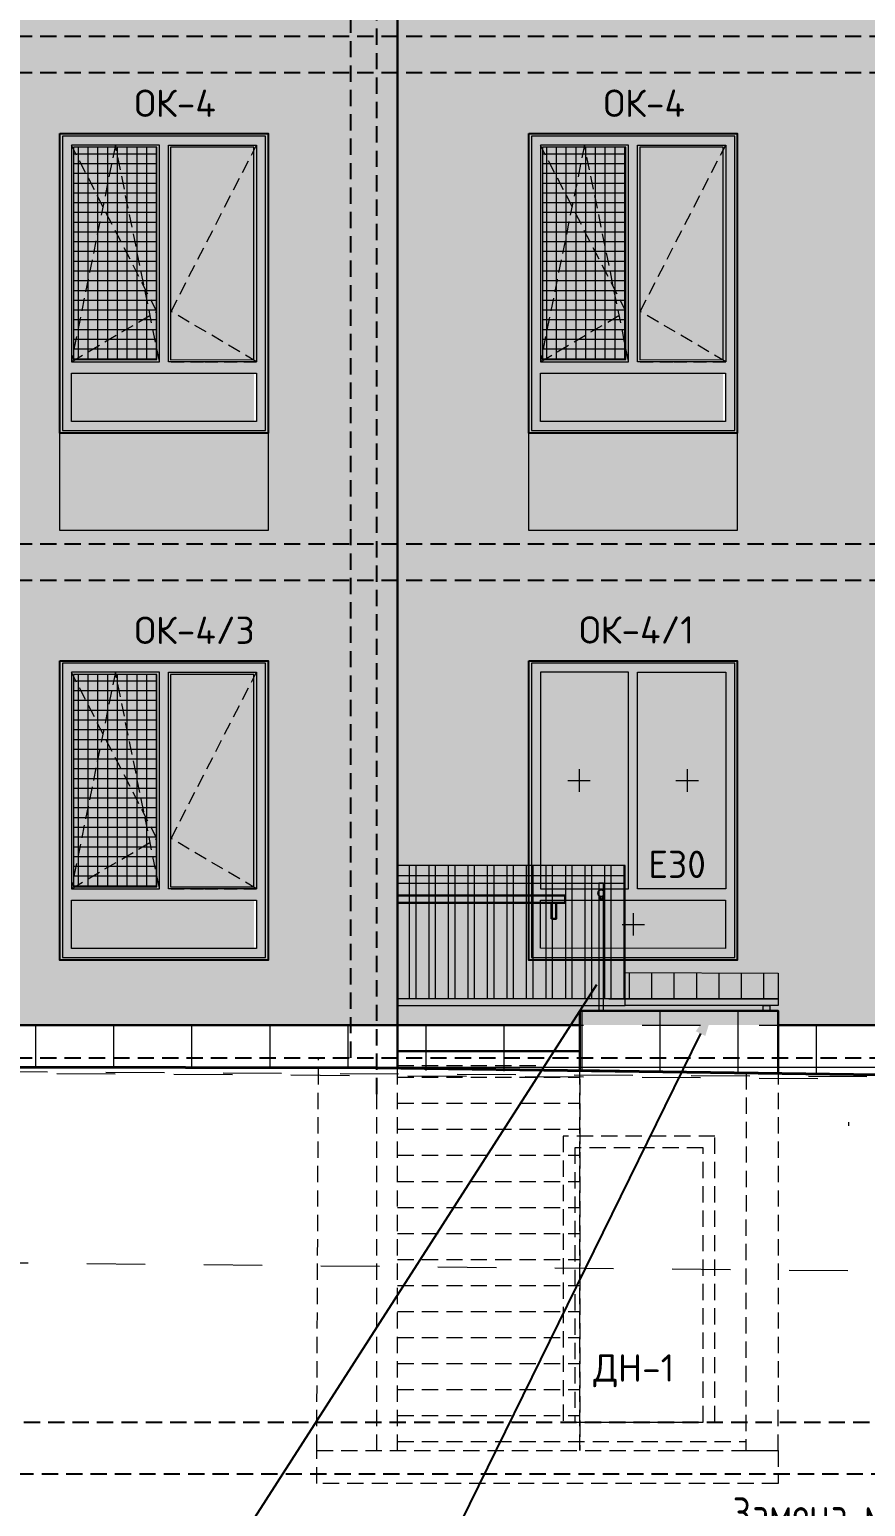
# Model space of a CAD drawing. Header units: millimetres. Extents: x -136099598 to 9192475, y 0 to 347021.
# Drawn here: x -339601 to -333175, y 285105 to 296454 of the extents above; entities that cross this region are included whole.
import ezdxf
from ezdxf import colors
from ezdxf.entities.mleader import LeaderData, LeaderLine
from ezdxf.math import Vec2, Vec3

# ---------------------------------------------------------------- set-up
doc = ezdxf.new("R2010")
doc.units = ezdxf.units.MM
doc.header["$MEASUREMENT"] = 0
for name, pattern in [('01_base$0$DASHED2', [0.375, 0.25, -0.125]), ('ADSK_Скрыто', [6, 3, -3]), ('ADSK_Штриховая_ш2 п1', [3, 2, -1])]:
    doc.linetypes.add(name, pattern=pattern)
doc.layers.get('0').update_dxf_attribs({"color": 250, "lineweight": 9})
doc.layers.get('Defpoints').update_dxf_attribs({"color": 8})
for name, color, linetype, lineweight, true_color in [('!_Окно_00_Штрих_Стекло', 7, 'Continuous', 0, 0x737373), ('RAL 000 80 00', 7, 'Continuous', 0, 0xb9b8b6), ('RAL 100 6030', 7, 'Continuous', 0, 0x989057), ('RAL 7016', 7, 'Continuous', 0, 0x383e42), ('RAL 90 10', 7, 'Continuous', 0, 0xf1ece1)]:
    doc.layers.add(name, color=color, linetype=linetype, lineweight=lineweight, true_color=true_color)
for name, color, linetype, lineweight in [('!_Цоколь', 7, 'Continuous', 0), ('_0', 250, 'Continuous', 9), ('_Скрыто_', 7, 'ADSK_Скрыто', 9), ('АР_тонкая линия', 250, 'Continuous', 0), ('Ограждение', 250, 'Continuous', 9), ('Подвал', 250, 'ADSK_Штриховая_ш2 п1', 30), ('пунктир', 251, 'Continuous', 13), ('СТЕНЫ кирпич ЛИДЕР', 250, 'Continuous', 15), ('фасады', 7, 'Continuous', 9)]:
    doc.layers.add(name, color=color, linetype=linetype, lineweight=lineweight)
for name, color, linetype in [('PDF _0', 7, 'Continuous'), ('PDF _PDF _0', 7, 'Continuous'), ('PDF _Текст', 7, 'Continuous')]:
    doc.layers.add(name, color=color, linetype=linetype)
doc.layers.add('АР-Выноски', color=5, linetype='Continuous', lineweight=5, plot=False)
doc.styles.add('ICOCPEUR', font='isocpeur.ttf')
doc.styles.add('PDF ISOCPEUR', font='isocpeur.ttf')
pattern_1 = [(180, (0, 0), (-7.105427357601002e-15, -75), []), (270, (0, 0), (75, -1.4210854715202e-14), [])]
pattern_2 = [(90, (541247.052279662, -119.9999999999943), (-600, 1.13686837721616e-13), []), (180, (541247.052279662, -119.9999999999943), (-1.70530256582424e-13, -600), [])]

# ---------------------------------------------------------------- blocks, each defined once
blk = doc.blocks.new('A$Cbb492947')
at = {"layer": '!_Окно_00_Штрих_Стекло'}
h = blk.add_hatch(color=256, dxfattribs=at)
h.dxf.hatch_style = 1
h.set_gradient(color1=(70, 92, 124), color2=(219, 225, 235), name='CURVED')
h.paths.add_polyline_path([(1492.596321599558, 89.00270338060545), (1492.596321599558, 2213.26939832367), (90.0008705163055, 2212.255993676427), (90.00087051630544, 87.98929873336238)])
at = {"layer": 'PDF _PDF _0', "lineweight": 0, "true_color": 0x636466}
h = blk.add_hatch(dxfattribs=at)
h.set_pattern_fill('ANSI37', color=251, scale=600, angle=135)
h.set_pattern_definition(pattern_1)
h.paths.add_polyline_path([(745.785901600495, 564.367503027077), (745.785901600495, 2196.819007847347), (105, 2195.805603200104), (105, 563.3540983798339)])
at = {"layer": 'RAL 7016'}
h = blk.add_hatch(color=256, dxfattribs=at)
h.dxf.hatch_style = 1
h.paths.add_polyline_path([(1601.510507199913, 2300.805603200104), (0, 2300.805603200104), (0, 0), (1601.510507199913, 0)])
h.paths.add_polyline_path([(851.810419999063, 2195.805603200105), (1492.596321599558, 2195.805603200105), (1492.596321599558, 564.367503027077), (851.810419999063, 563.3540983798339)], flags=16)
h.paths.add_polyline_path([(745.785901600495, 2195.805603200105), (745.785901600495, 564.367503027077), (105.0080364551634, 563.3540983798337), (104.9919635448366, 2195.87837618453)], flags=16)
h.paths.add_polyline_path([(1511.502587020813, 459.4483360000886), (1511.519297894976, 87.98922437573245), (90.01169981785807, 87.98929873336245), (89.98917069844737, 459.4483360000886)], flags=16)
at = {"layer": 'PDF _0', "linetype": 'ADSK_Штриховая_ш2 п1', "lineweight": 0, "ltscale": 50}
for points in [[(765.7859016004951, 552.2503896376193), (427.3500436004251, 2212.762696000049), (88.91418926464394, 548.4238148743752), (745.785901600495, 935.0000000000003), (88.91418560035527, 2212.762696000049)], [(855.7246055994183, 548.4238148743752), (1114.160463599488, 548.4238148743752), (1512.596317935269, 548.4238148743752), (855.7246055994183, 935.0000000000003), (1512.596321599558, 2212.762696000049)]]:
    blk.add_lwpolyline(points, dxfattribs=at)
at = {"layer": 'PDF _PDF _0', "lineweight": 0}
for points in [[(0, 0), (1601.510507199913, 0), (1601.510507199913, 2300.805603200104), (0, 2300.805603200104)], [(20, 20), (1581.510507199913, 20), (1581.510507199913, 2280.805603200104), (20, 2280.805603200104)], [(88.91418560035527, 548.4238148743752), (765.785901600495, 548.4238148743752), (765.785901600495, 2212.762696000049), (88.91418560035527, 2212.762696000049)], [(105, 563.3540983798339), (745.785901600495, 564.367503027077), (745.7859016004948, 2195.805603200105), (105, 2195.805603200104)], [(1512.596321599558, 548.4238148743752), (835.7246055994183, 548.4238148743752), (835.7246055994183, 2212.762696000049), (1512.596321599558, 2212.762696000049)], [(851.810419999063, 563.3540983798339), (1492.596321599558, 564.367503027077), (1492.596321599558, 2195.805603200105), (851.810419999063, 2195.805603200104)], [(1511.509636683608, 87.9892731999862), (90.00087051630544, 87.98929873336245), (90, 459.4483360000886), (1511.512248232524, 459.4483360000886)]]:
    blk.add_lwpolyline(points, close=True, dxfattribs=at)
at = {"layer": 'PDF _Текст', "lineweight": 0, "insert": (574, 2429), "char_height": 209.9930287715913, "attachment_point": 7, "style": 'PDF ISOCPEUR'}
blk.add_mtext('ОК-4', dxfattribs=at)
blk = doc.blocks.new('A$Cbac6e4b7')
at = {"layer": 'RAL 100 6030'}
h = blk.add_hatch(color=256, dxfattribs=at)
h.dxf.hatch_style = 1
h.paths.add_polyline_path([(1601.510507199913, 748.4301744298427), (0, 748.4301744000404), (0, 5.960464477539062e-08), (1601.510507199913, 8.940696716308594e-08)])
at = {"layer": 'СТЕНЫ кирпич ЛИДЕР', "ltscale": 100}
blk.add_lwpolyline([(0, 748.4301744000404), (1601.510507199913, 748.4301744000404), (1601.510507199913, 0), (0, 0)], close=True, dxfattribs=at)
blk = doc.blocks.new('A$C29032a35')
at = {"layer": 'пунктир', "linetype": '01_base$0$DASHED2', "ltscale": 500}
for points in [[(0, 0), (1167, 0), (1167, 2198.393098688335), (0, 2198.393098688335)], [(90, 0), (1077, 0), (1077, 2108.393098688335), (90, 2108.393098688335)]]:
    blk.add_lwpolyline(points, close=True, dxfattribs=at)
at = {"layer": 'PDF _Текст', "lineweight": 0, "insert": (231.5285052509862, 267.7677595528075, -2.097398446597846), "char_height": 209.9930287715913, "attachment_point": 7, "style": 'PDF ISOCPEUR'}
blk.add_mtext('ДН-1', dxfattribs=at)
blk = doc.blocks.new('A$C6e8c0029')
at = {"ltscale": 150}
for points in [[(0, 0), (38.00262064160779, 0), (38.00262064160779, 856.0547400058199), (-3.552713678800501e-15, 856.0547400058199)], [(11.27352678575774, 856.0547400058199), (26.72909385585005, 856.0547400058199), (26.72909385585005, 878.3547715748741), (11.27352678575774, 878.3547715748741)]]:
    blk.add_lwpolyline(points, close=True, dxfattribs=at)
blk.add_circle((18.50776041182689, 903.6672322251834), 25.00008781092166, dxfattribs=at)
blk = doc.blocks.new('A$C56da7379')
at = {"layer": 'RAL 7016', "ltscale": 100, "transparency": 33554687}
h = blk.add_hatch(dxfattribs=at)
h.set_pattern_fill('ANSI32', color=250, scale=400, angle=45)
h.set_pattern_definition([(90, (878320.2538237482, -288924.8405255473), (-150, 0), []), (90, (878370.2538236643, -288874.8405256312), (-150, 0), [])])
h.paths.add_polyline_path([(1750.148183270998, 1073.971369202598), (0, 1075.332265125937), (-1.0918993211817e-05, 50.73038941482082), (1750.146922320986, 50.73038941505365)])
at = {"layer": 'RAL 7016', "ltscale": 100, "true_color": 0x000000, "transparency": 33554687}
h = blk.add_hatch(dxfattribs=at)
h.set_pattern_fill('ANSI32', color=18, scale=400, angle=45)
h.set_pattern_definition([(90, (8363975404.628494, 936047163.8216826), (-150, 0), []), (90, (8363975454.628494, 936047213.8216825), (-150, 0), [])])
h.paths.add_polyline_path([(2926.833778472377, 249.5749950408936), (1750.149814471974, 252.2968976297998), (1750.14529112001, 49.94820959965), (2926.833778458, 49.94820584100671)])
at = {"ltscale": 150}
blk.add_line((1720.756017314437, 50.73038811446168, -0.5383522591751118), (0, 50.73038811446168), dxfattribs=at)
at = {"color": 18, "ltscale": 150, "true_color": 0x000000}
blk.add_lwpolyline([(0, 0), (1750.147552795992, 5.349167622625828e-05), (1750.147552795992, 1075.332318617613), (0, 1075.332265125937)], close=True, dxfattribs=at)
at = {"color": 18, "ltscale": 150, "true_color": 0x000000, "elevation": -0.6591873793474692}
blk.add_lwpolyline([(0, 938.7414480415173), (1750.147552795992, 938.7414482486201), (1750.147552795992, 995.2408700358355), (0, 995.2408698287327)], close=True, dxfattribs=at)
blk.add_lwpolyline([(1583.820917895649, 613.769994704936), (1583.820917895649, 938.7414482244741), (1546.098403008075, 938.7414482244741), (1546.098403008075, 613.769994704936)], dxfattribs=at)
at = {"ltscale": 150, "elevation": -2.260897307955964}
blk.add_lwpolyline([(1750.147552795992, 49.94820584112313), (1750.147552795992, 252.2969013883267), (2926.833778458, 249.5749950408936), (2926.833778458, 49.94820584100671), (1623.416889229025, 49.94820584100671)], close=True, dxfattribs=at)
blk.add_lwpolyline([(1750.147552795992, 49.94820584100671), (1750.147552795992, 49.94820584100671), (2926.833778458, 49.94820584100671), (2926.833778458, 0.04137687454931438), (1750.147552795992, 0.1802070627454668)], dxfattribs=at)
at = {"layer": 'Ограждение', "ltscale": 50, "elevation": -2.260897307955964}
blk.add_lwpolyline([(2811.836979229345, 0.04900515824556351), (2861.836979229345, 0.04900515824556351), (2861.119207812, -40.0109558601398), (2811.119207812, -40.0109558601398)], close=True, dxfattribs=at)
at = {"ltscale": 150}
blk.add_blockref('A$C6e8c0029', (1546.098403008075, -39.95586978322979, -0.6591873793474692), dxfattribs=at)
blk = doc.blocks.new('A$C62938759')
at = {"layer": '!_Окно_00_Штрих_Стекло'}
h = blk.add_hatch(color=256, dxfattribs=at)
h.dxf.hatch_style = 1
h.set_gradient(color1=(70, 92, 124), color2=(219, 225, 235), name='CURVED')
h.paths.add_polyline_path([(-1094.904091397766, 512.982847109437), (-332.3163141452824, 512.9828471094369), (-333.7484366499702, -1151.356034016237), (-1094.904091397766, -1151.356034016237)])
h.paths.add_polyline_path([(498.7780446014367, 513.2361982712464), (-263.093671398703, 512.4761447858182), (-263.093671398703, -1151.356034016237), (498.7780446014367, -1151.609385178046)])
h.paths.add_polyline_path([(-1093.604697208851, -1239.326149490516), (497.9058099967184, -1241.33687629053), (497.4795209316177, -1610.784008779958), (-1094.030986273952, -1608.773281979944)])
at = {"layer": 'RAL 7016'}
h = blk.add_hatch(color=256, dxfattribs=at)
h.dxf.hatch_style = 1
h.paths.add_polyline_path([(502.692230201792, 601.0257543094922), (-1098.818276998121, 601.0257543094922), (-1098.818276998121, -1699.779848890612), (502.692230201792, -1699.779848890612)])
h.paths.add_polyline_path([(-262.2881804743956, 512.6568897600228), (414.5835355257441, 512.9828471094224), (412.9725536771293, -1151.356034016222), (-263.8991623230104, -1151.68199136568)], flags=16)
h.paths.add_polyline_path([(-333.0484483079636, 512.9828471094371), (-333.0163024872891, -1151.356034016237), (-1009.896054942597, -1151.356034016237), (-1009.912127852935, 512.9828471094368)], flags=16)
h.paths.add_polyline_path([(412.6705758909523, -1240.726290761185), (412.714763613489, -1610.174754231199), (-1008.795747879185, -1608.774347847476), (-1008.839935601721, -1239.325884377461)], flags=16)
at = {"layer": 'PDF _PDF _0', "lineweight": 0}
for p, q in [((-800.1939873469755, -319.1865934534), (-627.7424794484168, -319.1865934534)), ((-713.9682333976962, -232.9608395041206), (-713.9682333976962, -405.4123474026793)), ((31.6164326520875, -319.1865934534), (204.0679405506462, -319.1865934534)), ((117.8421866013668, -232.9608395041206), (117.8421866013668, -405.4123474026793)), ((-296.6189508710297, -1338.831683667533), (-296.6189508710297, -1511.283191566091)), ((-382.8447048203091, -1425.057437616812), (-210.3931969217504, -1425.057437616812))]:
    blk.add_line(p, q, dxfattribs=at)
for points in [[(-1098.818276998121, -1699.779848890612), (502.692230201792, -1699.779848890612), (502.692230201792, 601.0257543094922), (-1098.818276998121, 601.0257543094922)], [(-1078.818276998121, -1679.779848890612), (482.692230201792, -1679.779848890612), (482.692230201792, 581.0257543094922), (-1078.818276998121, 581.0257543094922)], [(-1009.904091397766, -1151.356034016237), (-333.0323753976263, -1151.356034016237), (-333.0323753976263, 512.982847109437), (-1009.904091397766, 512.982847109437)], [(413.7780446014367, -1151.356034016237), (-263.093671398703, -1151.356034016237), (-263.093671398703, 512.982847109437), (413.7780446014367, 512.982847109437)], [(412.6913596855011, -1611.790575690626), (-1008.81740648183, -1607.769122090598), (-1008.818276998121, -1240.331512890523), (412.6939712343737, -1240.331512890523)]]:
    blk.add_lwpolyline(points, close=True, dxfattribs=at)
at = {"layer": 'PDF _Текст', "lineweight": 0, "insert": (-712.6320505811818, 732), "char_height": 209.9930287715913, "attachment_point": 7, "style": 'PDF ISOCPEUR'}
blk.add_mtext('ОК-4/1', dxfattribs=at)
at = {"layer": 'PDF _Текст', "color": 1, "lineweight": 0, "insert": (-180.4391175319852, -1068.851499538328), "char_height": 209.9930287715913, "attachment_point": 7, "style": 'PDF ISOCPEUR'}
blk.add_mtext('E30', dxfattribs=at)
blk = doc.blocks.new('A$C6519c794')
at = {"layer": '!_Окно_00_Штрих_Стекло'}
h = blk.add_hatch(color=256, dxfattribs=at)
h.dxf.hatch_style = 1
h.set_gradient(color1=(70, 92, 124), color2=(219, 225, 235), name='CURVED')
h.paths.add_polyline_path([(1492.596321599558, 89.00270338059636), (1492.596321599558, 2213.269398323668), (90.00087051629089, 2212.25599367643), (90.00087051629089, 87.98929873335874)])
at = {"layer": 'PDF _PDF _0', "lineweight": 0, "true_color": 0x636466}
h = blk.add_hatch(dxfattribs=at)
h.set_pattern_fill('ANSI37', color=251, scale=600, angle=135)
h.set_pattern_definition(pattern_1)
h.paths.add_polyline_path([(745.785901600495, 564.3675030270824), (745.785901600495, 2196.819007847342), (105, 2195.805603200104), (105, 563.3540983798448)])
at = {"layer": 'RAL 7016'}
h = blk.add_hatch(color=256, dxfattribs=at)
h.dxf.hatch_style = 1
h.paths.add_polyline_path([(1601.510507199913, 2300.805603200104), (0, 2300.805603200104), (0, 0), (1601.510507199913, 0)])
h.paths.add_polyline_path([(851.810419999063, 2195.805603200104), (1492.596321599558, 2195.805603200104), (1492.596321599558, 564.3675030270824), (851.810419999063, 563.3540983798448)], flags=16)
h.paths.add_polyline_path([(745.785901600495, 2195.805603200104), (745.785901600495, 564.3675030270824), (105.0080364551395, 563.3540983798448), (104.9919635448605, 2195.878376184555)], flags=16)
h.paths.add_polyline_path([(1511.502587020805, 459.4483360000886), (1511.519297894964, 87.98922437574947), (90.01169981784187, 87.98929873335874), (89.98917069844902, 459.4483360000886)], flags=16)
at = {"layer": 'PDF _0', "linetype": 'ADSK_Штриховая_ш2 п1', "lineweight": 0, "ltscale": 50}
for points in [[(765.785901600495, 552.2503896376002), (427.3500436004251, 2212.762696000049), (88.91418926464394, 548.4238148743752), (745.785901600495, 935), (88.91418560035527, 2212.762696000049)], [(855.7246055994183, 548.4238148743752), (1114.160463599488, 548.4238148743752), (1512.596317935269, 548.4238148743752), (855.7246055994183, 935), (1512.596321599558, 2212.762696000049)]]:
    blk.add_lwpolyline(points, dxfattribs=at)
at = {"layer": 'PDF _PDF _0', "lineweight": 0}
for points in [[(0, 0), (1601.510507199913, 0), (1601.510507199913, 2300.805603200104), (0, 2300.805603200104)], [(20, 20), (1581.510507199913, 20), (1581.510507199913, 2280.805603200104), (20, 2280.805603200104)], [(88.91418560035527, 548.4238148743752), (765.785901600495, 548.4238148743752), (765.785901600495, 2212.762696000049), (88.91418560035527, 2212.762696000049)], [(105, 563.3540983798448), (745.785901600495, 564.3675030270824), (745.785901600495, 2195.805603200104), (105, 2195.805603200104)], [(1512.596321599558, 548.4238148743752), (835.7246055994183, 548.4238148743752), (835.7246055994183, 2212.762696000049), (1512.596321599558, 2212.762696000049)], [(851.810419999063, 563.3540983798448), (1492.596321599558, 564.3675030270824), (1492.596321599558, 2195.805603200104), (851.810419999063, 2195.805603200104)], [(1511.509636683622, 87.9892731999862), (90.00087051629089, 87.98929873335874), (90, 459.4483360000886), (1511.512248232553, 459.4483360000886)]]:
    blk.add_lwpolyline(points, close=True, dxfattribs=at)
at = {"layer": 'PDF _Текст', "lineweight": 0, "insert": (574, 2429), "char_height": 209.9930287715913, "attachment_point": 7, "style": 'PDF ISOCPEUR'}
blk.add_mtext('ОК-4/3', dxfattribs=at)

msp = doc.modelspace()

# ---------------------------------------------------------------- hatches: boundary and pattern name
at = {"layer": '!_Цоколь', "lineweight": 0, "ltscale": 5, "true_color": 0x636466}
h = msp.add_hatch(dxfattribs=at)
h.set_pattern_fill('ANSI37', color=251, scale=4800, angle=44.99999999999999)
h.set_pattern_definition(pattern_2)
h.paths.add_polyline_path([(-336772.0574975368, 288457.5686342907), (-333846.8034416165, 288433.1177956571), (-333846.8034416165, 288914.8807616569), (-335369.9521773559, 288914.8807610767), (-335369.9521773559, 288804.8682667579), (-336771.3479873177, 288804.840579039)])
h = msp.add_hatch(dxfattribs=at)
h.set_pattern_fill('ANSI37', color=251, scale=4800, angle=44.99999999999999)
h.set_pattern_definition(pattern_2)
h.paths.add_polyline_path([(-350192.051263148, 288503.5269316179), (-336771.9617103428, 288472.8833449689), (-336772, 288804.84073096), (-350192.0642609307, 288807.7293811117)])
h = msp.add_hatch(dxfattribs=at)
h.set_pattern_fill('ANSI37', color=251, scale=4800, angle=44.99999999999999)
h.set_pattern_definition(pattern_2)
h.paths.add_polyline_path([(-333846.6448729908, 288433.1159396817), (-328651.3416080793, 288362.4834551922), (-328652.0000000001, 288804.8682667579), (-333846.8034429987, 288804.868266758)])
at = {"layer": 'RAL 000 80 00'}
h = msp.add_hatch(color=256, dxfattribs=at)
h.dxf.hatch_style = 1
h.paths.add_polyline_path([(-334880.0042077356, 305135.360120026), (-334880.0042077357, 305933.5518880261), (-334082.0094621356, 305933.5518880261), (-334082.0094621357, 305135.3601200262)])
h.paths.add_polyline_path([(-334160.4894928001, 303454.3574912133), (-334160.4894928003, 301153.5518880131), (-335762.0000000001, 301153.5518880132), (-335762.0000000001, 303454.3574912132)])
h.paths.add_polyline_path([(-329612.0000000001, 301153.5518879919), (-330923.5105072, 301153.5518879919), (-330923.5105072, 303454.357491192), (-329612.0000000001, 303454.357491192)])
h.paths.add_polyline_path([(-334160.4894928002, 299554.3574912139), (-334160.4894928002, 297253.5518880138), (-335762.0000000002, 297253.5518880138), (-335762.0000000002, 299554.3574912139)])
h.paths.add_polyline_path([(-334160.4894928002, 295654.357491214), (-334160.4894928002, 293353.5518880138), (-335762.0000000002, 293353.5518880138), (-335762.0000000002, 295654.3574912139)])
h.paths.add_polyline_path([(-329612.0000000001, 295654.3574911927), (-329612.0000000001, 293353.5518879925), (-330923.5105072001, 293353.5518879926), (-330923.5105072, 295654.3574911927)])
h.paths.add_polyline_path([(-329612.0000000001, 289303.5518879921), (-330923.5105072, 289303.5518879921), (-330923.5105072, 291604.3574911922), (-329612.0000000001, 291604.3574911922)])
h.paths.add_polyline_path([(-334160.4894928002, 291604.3574912136), (-334160.4894928002, 289303.5518880134), (-335762.0000000001, 289303.5518880134), (-335762.0000000002, 291604.3574912135)])
h.paths.add_polyline_path([(-328651.9477654959, 308453.5735443627), (-336772.000000081, 308453.5735443031), (-336772.0000000001, 288804.868266758), (-328652.052234585, 288804.8682667578)])
at = {"layer": 'RAL 90 10', "ltscale": 100, "transparency": 33554687}
h = msp.add_hatch(color=256, dxfattribs=at)
h.dxf.hatch_style = 1
h.paths.add_polyline_path([(-349198.5105072001, 303454.3574912133), (-347597.0000000002, 303454.3574912133), (-347597.0000000001, 301153.5518880131), (-349198.5105072001, 301153.5518880132)])
h.paths.add_polyline_path([(-349198.5105072001, 299554.3574912139), (-347597.0000000002, 299554.3574912139), (-347597.0000000001, 297253.5518880138), (-349198.5105072002, 297253.5518880138)])
h.paths.add_polyline_path([(-339368.5105072001, 295654.3574912139), (-337767.0000000001, 295654.3574912139), (-337767.0000000002, 293353.5518880138), (-339368.5105072001, 293353.5518880138)])
h.paths.add_polyline_path([(-349198.5105072001, 295654.3574912139), (-347597.0000000002, 295654.3574912139), (-347597.0000000001, 293353.5518880138), (-349198.5105072001, 293353.5518880138)])
h.paths.add_polyline_path([(-348359.2556088799, 305135.360120026), (-348359.25560888, 305933.5518880261), (-347561.2608632799, 305933.5518880261), (-347561.26086328, 305135.3601200262)])
h.paths.add_polyline_path([(-339502.2614963148, 305135.360120026), (-339502.2614963147, 305933.5518880261), (-338704.2667507147, 305933.551888026), (-338704.2667507147, 305135.360120026)])
h.paths.add_polyline_path([(-344827.0000000001, 303454.3574912133), (-344827.0000000001, 301153.5518880132), (-346428.5105072, 301153.5518880132), (-346428.5105071999, 303454.3574912133)])
h.paths.add_polyline_path([(-337767.0000000002, 303454.3574912133), (-337767.0000000002, 301153.5518880132), (-339368.5105072001, 301153.5518880132), (-339368.5105072001, 303454.3574912133)])
h.paths.add_polyline_path([(-344827.0000000001, 299554.3574912139), (-344827.0000000001, 297253.5518880138), (-346428.5105072, 297253.5518880138), (-346428.5105071999, 299554.3574912139)])
h.paths.add_polyline_path([(-340537.0000000002, 303454.3574912133), (-340537.0000000002, 301153.5518880132), (-342138.5105072001, 301153.5518880132), (-342138.5105072001, 303454.3574912133)])
h.paths.add_polyline_path([(-344827.0000000001, 295654.357491214), (-344827.0000000001, 293353.5518880138), (-346428.5105072, 293353.5518880138), (-346428.5105071999, 295654.3574912139)])
h.paths.add_polyline_path([(-340537.0000000002, 299554.3574912139), (-340537.0000000002, 297253.5518880138), (-342138.5105072001, 297253.5518880138), (-342138.5105072001, 299554.3574912139)])
h.paths.add_polyline_path([(-337767.0000000002, 299554.3574912139), (-337767.0000000002, 297253.5518880138), (-339368.5105072001, 297253.5518880138), (-339368.5105072001, 299554.3574912139)])
h.paths.add_polyline_path([(-349198.5105072001, 291604.3574912135), (-347597.0000000002, 291604.3574912136), (-347597.0000000001, 289303.5518880134), (-349198.5105072001, 289303.5518880134)])
h.paths.add_polyline_path([(-346428.5105072, 291604.3574912136), (-344827.0000000001, 291604.3574912135), (-344827.0000000001, 289303.5518880134), (-346428.5105071999, 289303.5518880134)])
h.paths.add_polyline_path([(-340537.0000000002, 295654.357491214), (-340537.0000000002, 293353.5518880138), (-342138.5105072, 293353.5518880138), (-342138.5105072001, 295654.357491214)])
h.paths.add_polyline_path([(-342138.5105072001, 291604.3574912136), (-340537.0000000002, 291604.3574912135), (-340537.0000000001, 289303.5518880134), (-342138.5105072, 289303.5518880134)])
h.paths.add_polyline_path([(-339368.5105072001, 289303.5518880134), (-339368.5105072001, 291604.3574912135), (-337767.0000000002, 291604.3574912136), (-337767.0000000002, 289303.5518880134)])
h.paths.add_polyline_path([(-336771.89553083, 308453.5735430288), (-350192, 308453.5735429692), (-350192.0012368423, 288804.86124165), (-336772.0012368424, 288804.8612416498)])

# ---------------------------------------------------------------- linework, layer by layer
at = {"lineweight": 30, "ltscale": 150}
msp.add_line((-336771.999997793, 288603.5497141527, 2.375349730673064), (-335370.2156777407, 288603.5497141527, 0.3374327556129322), dxfattribs=at)
at = {"layer": '_Скрыто_', "color": 6, "ltscale": 150}
for points in [[(-356622.2118802934, 288552.1999165897), (-356622.2118802934, 288552.1999165897), (-350192.0580597916, 288553.573542999), (-350192.0572359262, 288804.8819024219), (-320519.4426344319, 288804.8819024219), (-320519.4535687863, 288553.471456514), (-310648.3409638662, 288553.5518807257), (-310648.3468876205, 288804.504898249), (-294676.9999999997, 288804.8819024219), (-294676.9999999997, 288553.5518880134), (-281257, 288553.5518880134), (-281257.0007255275, 287752.9999999957), (-281257.0280311048, 287708.4730817917), (-281256.9719688952, 287380.4389262356), (-302553.9426133873, 288026.9664722451), (-302564.421338181, 288225.70687211), (-350192.0581987037, 288505.9613779663), (-350192.1177125579, 288243.5523197787), (-356781.383134475, 288248.4441064985), (-356782.7400814682, 288555.3260506941), (-356622.2118802934, 288552.1999165897)], [(-356795.0410230085, 288245.2125065999), (-350192.1177125579, 288243.5523197787), (-350191.5592941659, 288503.5388267883), (-328651.3416080793, 288362.4834551922), (-328652.4236110628, 288291.7550334931), (-322579.834572772, 288201.3645757248), (-302564.421338181, 288225.70687211), (-302564.421338181, 288027.1175803309), (-294676.9999999997, 287913.3772956766), (-294680.4492531116, 287771.4878623707), (-281257, 287443.5518880134), (-281257, 285947.0283386745), (-294676.9999999998, 286299.2227453478), (-294676.9999999997, 286396.8638197556), (-302396.9999999999, 286511.0581075586), (-302396.9999999999, 286700.6000291482), (-328812.0000000001, 286645.104809124), (-328812.0000000001, 286873.4361731634), (-350145.2111521602, 287071.4072656333), (-350145.2111521602, 286770.5316345915), (-356624.5547372918, 286742.51458304), (-356795.0410230085, 286742.51458304), (-356795.0410230085, 288245.0498496949)]]:
    msp.add_lwpolyline(points, dxfattribs=at)
at = {"layer": 'Defpoints', "color": 2, "linetype": '01_base$0$DASHED2', "ltscale": 500}
for p, q in [((-337132.0000000001, 288553.5518880132), (-337131.9999999998, 308453.573542999)), ((-336932.0000000001, 288273.5518880132), (-336931.9999999998, 308453.573542999)), ((-349831.9999999998, 296403.5518880138), (-281616.9999999999, 296403.5518880138)), ((-349831.9999999998, 296123.5518880129), (-281616.9999999999, 296123.5518880129)), ((-349831.9999999999, 292503.5518880138), (-281617, 292503.5518880138)), ((-349831.9999999999, 292223.5518880129), (-281617, 292223.5518880129)), ((-349831.9999999999, 288553.5518880134), (-281616.9999999997, 288553.5518880134))]:
    msp.add_line(p, q, dxfattribs=at)
at = {"layer": 'Defpoints', "ltscale": 150}
for points in [[(-339368.5105072001, 295654.3574912139), (-337767.0000000002, 295654.3574912139), (-337767.0000000002, 293353.5518880138), (-339368.5105072001, 293353.5518880138)], [(-335762.0000000001, 295654.3574912139), (-334160.4894928002, 295654.3574912139), (-334160.4894928002, 293353.5518880138), (-335762.0000000001, 293353.5518880138)], [(-339368.5105072001, 291604.3574912135), (-337767.0000000002, 291604.3574912135), (-337767.0000000002, 289303.5518880134), (-339368.5105072001, 289303.5518880134)], [(-335762.0000000001, 291604.3574912135), (-334160.4894928002, 291604.3574912135), (-334160.4894928002, 289303.5518880134), (-335762.0000000001, 289303.5518880134)]]:
    msp.add_lwpolyline(points, close=True, dxfattribs=at)
at = {"layer": 'Defpoints', "color": 2, "linetype": '01_base$0$DASHED2', "ltscale": 500, "elevation": 1.916129494971397}
msp.add_lwpolyline([(-350145.2111521602, 285753.5518706684), (-281257.0000000001, 285753.5520035045), (-281257.0000000001, 285353.5520035045), (-350145.2111521602, 285353.5518706684)], close=True, dxfattribs=at)
at = {"layer": 'АР_тонкая линия', "color": 3, "lineweight": 40, "ltscale": 100}
for p, q in [((-350190.2139684391, 288503.5359371974), (-336932.0000000001, 288475.0589573339)), ((-336932.0000000001, 288475.0589573339), (-328652.0000000001, 288362.4979544571))]:
    msp.add_line(p, q, dxfattribs=at)
at = {"layer": 'Ограждение'}
msp.add_lwpolyline([(-333302.4999540903, 288028.9560093695), (-333302.4853609659, 288058.9560100847)], dxfattribs=at)
at = {"layer": 'пунктир', "linetype": '01_base$0$DASHED2', "ltscale": 500}
for p, q in [((-337393.2009835645, 285534.1407152932, 1.842779555919954), (-337379.9234117343, 288553.5518880134)), ((-336771.9999978508, 288603.5497141527, 2.375349730757137), (-335370.2156776828, 288603.5497141527, 0.3374327555288597)), ((-336772, 288493.5519152618, 2.709631682080956), (-335645.2156799674, 288493.5519152618, 1.071510281963992)), ((-336772.0000000001, 285534.1407152932, 1.842779555919954), (-336772.0000000001, 288472.8838654909, 1.710490831515536)), ((-336771.9999978508, 288403.5497141527, 2.375349730757171), (-335370.2156776828, 288403.5497141527, 0.3374327555288943)), ((-336932.0000001158, 285534.1407152932, 1.842779555919954), (-336932.0000001158, 288333.5518952829, 0.135646834298232)), ((-336771.9999978508, 288203.5497141527, 2.375349730757171), (-335370.2156776828, 288203.5497141527, 0.3374327555288943)), ((-336771.9999978508, 288003.5497141527, 2.375349730757171), (-335370.2156776828, 288003.5497141527, 0.3374327555288943)), ((-336771.9999978508, 287803.5497141527, 2.375349730757171), (-335370.2156776828, 287803.5497141527, 0.3374327555288943)), ((-336771.9999978508, 287603.5497141527, 2.375349730757171), (-335370.2156776828, 287603.5497141527, 0.3374327555288943)), ((-336771.9999978508, 287403.5497141527, 2.375349730757171), (-335370.2156776828, 287403.5497141527, 0.3374327555288943)), ((-336771.9999978508, 287203.5497141527, 2.375349730757171), (-335370.2156776828, 287203.5497141527, 0.3374327555288943)), ((-336771.9999978508, 287003.5497141527, 2.375349730757171), (-335370.2156776828, 287003.5497141527, 0.3374327555288943)), ((-336771.9999978508, 286803.5497141527, 2.375349730757171), (-335370.2156776828, 286803.5497141527, 0.3374327555288943)), ((-336771.9999978508, 286603.5497141527, 2.375349730757171), (-335370.2156776828, 286603.5497141527, 0.3374327555288943)), ((-336771.9999978508, 286403.5497141527, 2.375349730757171), (-335370.2156776828, 286403.5497141527, 0.3374327555288943)), ((-336771.9999978508, 286203.5497141527, 2.375349730757171), (-335370.2156776828, 286203.5497141527, 0.3374327555288943)), ((-336771.9999978508, 286003.5497141527, 2.375349730757171), (-335370.2156776828, 286003.5497141527, 0.3374327555288943)), ((-336771.9999978508, 285803.5497141527, 2.375349730757171), (-335370.2156776828, 285803.5497141527, 0.3374327555288943)), ((-336771.9999978508, 285603.5497141526, 2.375349730757171), (-334095.1662216578, 285604.1407152932, 0.1356468342963104))]:
    msp.add_line(p, q, dxfattribs=at)
msp.add_lwpolyline([(-335370.2300665275, 285534.1407152932), (-335370.2300665275, 285534.1407152932), (-335370.2156799478, 288764.8846557882), (-335370.2156799478, 288764.8846557882)], close=True, dxfattribs=at)
for points, elevation in [([(-334095.1662216578, 285534.1407152932), (-333845.1662216578, 285534.1407152932), (-333842.2950472769, 288434.7557975861), (-334092.2950472769, 288434.7557975861)], 0.1356468342963104), ([(-335499.0000001237, 285753.5519238242), (-334332.0000001237, 285753.5519238242), (-334332.0000001237, 287951.9450225126), (-335499.0000001237, 287951.9450225126)], 2.097398446597846), ([(-337393.2009835645, 285534.1407152932), (-333845.6628408463, 285534.1407152932), (-333845.6628408463, 285282.64130672), (-337393.2009835645, 285282.64130672)], 1.842779555919954)]:
    msp.add_lwpolyline(points, close=True, dxfattribs=dict(at, elevation=elevation))
at = {"layer": 'СТЕНЫ кирпич ЛИДЕР', "lineweight": 30, "ltscale": 100}
for p, q in [((-336772.0000000001, 288472.8838654909, 1.710490831515536), (-336771.9999999999, 308453.573542999)), ((-350192.0572359262, 288804.8819024219), (-336771.3479873177, 288804.840579039, 2.260897307955964)), ((-336771.9999999999, 288804.8682667579), (-335369.9521773559, 288804.8682667579)), ((-333846.5357032512, 288804.8682667579), (-328652.0000000001, 288804.8682667579))]:
    msp.add_line(p, q, dxfattribs=at)
at = {"layer": 'фасады', "color": 18, "lineweight": 30, "ltscale": 150, "true_color": 0x000000, "elevation": 1.601709928608495}
msp.add_lwpolyline([(-336772.0000000001, 289743.5819737961), (-335483.0539912903, 289743.5819737961), (-335483.0539912903, 289800.0813955831), (-336772.0000000001, 289800.0813955831)], close=True, dxfattribs=at)
at = {"layer": 'фасады', "color": 18, "lineweight": 30, "ltscale": 150, "true_color": 0x000000}
msp.add_lwpolyline([(-335589.7337145929, 289620.9393957941), (-335552.0111997053, 289620.9393957941), (-335552.0111997053, 289743.5819737961), (-335589.7337145929, 289743.5819737961)], close=True, dxfattribs=at)
at = {"layer": 'фасады', "lineweight": 30, "ltscale": 150}
msp.add_lwpolyline([(-333846.8034416165, 288433.1177956571), (-335370.2156799478, 288457.5659943447), (-335369.8687094962, 288914.8807610767), (-333846.4564711649, 288914.8807610767)], close=True, dxfattribs=at)

# ---------------------------------------------------------------- block references
at = {"ltscale": 150}
for name, p in [('A$C62938759', (-334663.181723002, 291003.331736904)), ('A$C29032a35', (-335499.0000001237, 285753.5518989104, 1.916129494971397))]:
    msp.add_blockref(name, p, dxfattribs=at)
at = {"color": 18, "ltscale": 150, "true_color": 0x000000}
msp.add_blockref('A$C56da7379', (-336772.0000013441, 288954.8917169368, 2.260897307955965), dxfattribs=at)
at = {"layer": '_0', "ltscale": 150}
msp.add_blockref('A$C6519c794', (-339368.5105072001, 289303.5518880134), dxfattribs=at)
at = {"layer": 'Подвал', "ltscale": 150}
for name, p in [('A$Cbb492947', (-339368.5105072, 293353.5518880138)), ('A$Cbb492947', (-335762.0000000001, 293353.5518880138)), ('A$Cbac6e4b7', (-339368.5105072, 292605.1217136138)), ('A$Cbac6e4b7', (-335762.0000000001, 292605.1217136138))]:
    msp.add_blockref(name, p, dxfattribs=at)

# ---------------------------------------------------------------- leaders
at = {"layer": 'АР-Выноски'}
ml = msp.add_multileader_mtext('Standard', dxfattribs=at)
ml.set_content('{\\W0.8;Устройство покрытия из профнастила окрашенного в цвет цоколя асфальт матовый), на металлическом каркасе. Примыкание к фасаду предусмотреть через отлив из оцинкованной стали с окраской по RAL 7016.}', color=256, style='ICOCPEUR')
ml.set_leader_properties()
ml.build(insert=Vec2(0, 0))
ml.multileader.update_dxf_attribs({"text_left_attachment_type": 6, "text_right_attachment_type": 6, "dogleg_length": 100, "arrow_head_size": 250})
ctx = ml.context
ctx.base_point, ctx.char_height, ctx.arrow_head_size, ctx.landing_gap_size, ctx.plane_origin = Vec3(-346761.2162647545, 284756.4498527944, 1.829685385233107), 250, 250, 25, Vec3(-330639.5242480558, 289104.0493429733, 1.829685385233107)
ctx.left_attachment, ctx.right_attachment = 6, 6
notes = []
notes.append((ctx, [(0, (1, 1, 0), (-338041.2162647545, 284756.4498527944, 1.829685385233107), (-1, 0), 100, [(0, [(-335107.5744523406, 289323.5518880134, 1.829685385233107)], 0, [])])]))
ctx.mtext.insert, ctx.mtext.width, ctx.mtext.defined_height, ctx.mtext.flow_direction = Vec3(-346736.2162647545, 285081.4498527944, 1.829685385233107), 8625.304839560296, 229.9999999999868, 5
ml = msp.add_multileader_mtext('Standard', dxfattribs=at)
ml.set_content('\\A1;{\\W0.8;Замена металлического ограждения на пандусе из нержавеющей полированной стали высотой 1200мм, поручни на высоте 700 и 900мм, \\fISOCTEUR|b0|i0|c204|p49;\\H1.129x;ø\\fISOCPEUR|b0|i0|c204|p34;\\H0.88574x;50мм. Заполнение вертикальное из ригелей \\fISOCTEUR|b0|i0|c204|p49;\\H1.129x;ø\\fISOCPEUR|b0|i0|c204|p34;\\H0.88574x;16мм, с шагом 100мм.  }', color=256, style='ICOCPEUR')
ml.set_leader_properties()
ml.build(insert=Vec2(0, 0))
ml.multileader.update_dxf_attribs({"text_left_attachment_type": 6, "text_right_attachment_type": 6, "dogleg_length": 100, "arrow_head_size": 250})
ctx = ml.context
ctx.base_point, ctx.char_height, ctx.arrow_head_size, ctx.landing_gap_size, ctx.plane_origin = Vec3(-334221.016947737, 284849.5486929268), 250, 250, 25, Vec3(-328487.1381145911, 289158.7224058677)
ctx.left_attachment, ctx.right_attachment = 6, 6
notes.append((ctx, [(0, (1, 1, 0), (-325139.514903903, 284849.5486929268), (-1, 0), 91.50204383401433, [(0, [(-324455.6199652152, 289090.1830350925)], 0, [])])]))
ctx.mtext.insert, ctx.mtext.width, ctx.mtext.defined_height, ctx.mtext.flow_direction = Vec3(-334196.016947737, 285174.5487274267), 9181.577152077167, 1544.002112995005, 5
ml = msp.add_multileader_mtext('Standard', dxfattribs=at)
ml.set_content('\\A1;{\\W0.8;Замена ограждения из нержавеющей полированной стали. Заполнение вертикальное из ригелей \\fISOCTEUR|b0|i0|c204|p49;ø\\fISOCPEUR|b0|i0|c204|p34;16мм, с шагом 100мм.  }', color=256, style='ICOCPEUR')
ml.set_leader_properties()
ml.build(insert=Vec2(0, 0))
ml.multileader.update_dxf_attribs({"text_left_attachment_type": 6, "text_right_attachment_type": 6, "dogleg_length": 100, "arrow_head_size": 250})
ctx = ml.context
ctx.base_point, ctx.char_height, ctx.arrow_head_size, ctx.landing_gap_size, ctx.plane_origin = Vec3(-345111.1969332695, 283032.7681295574), 250, 250, 25, Vec3(-338453.197978355, 276440.232211108)
ctx.left_attachment, ctx.right_attachment = 6, 6
notes.append((ctx, [(0, (1, 1, 0), (-337246.1730743647, 283032.7681295574), (-1, 0), 85.02385890483856, [(1, [(-334332.4984525219, 288963.4768655251)], 0, [])])]))
ctx.mtext.insert, ctx.mtext.width, ctx.mtext.flow_direction = Vec3(-345086.1969332695, 283357.7681295574), 8506.062088216975, 5
for ctx, leaders in notes:
    for number, flags, end, landing, length, lines in leaders:
        leader = LeaderData()
        leader.index, (leader.has_last_leader_line, leader.has_dogleg_vector, leader.attachment_direction) = number, flags
        leader.last_leader_point, leader.dogleg_vector, leader.dogleg_length = Vec3(end), Vec3(landing), length
        for number, points, colour, breaks in lines:
            line = LeaderLine()
            line.index, line.vertices, line.color, line.breaks = number, Vec3.list(points), colors.encode_raw_color(colour), breaks
            leader.lines.append(line)
        ctx.leaders.append(leader)

doc.saveas('drawing.dxf')
